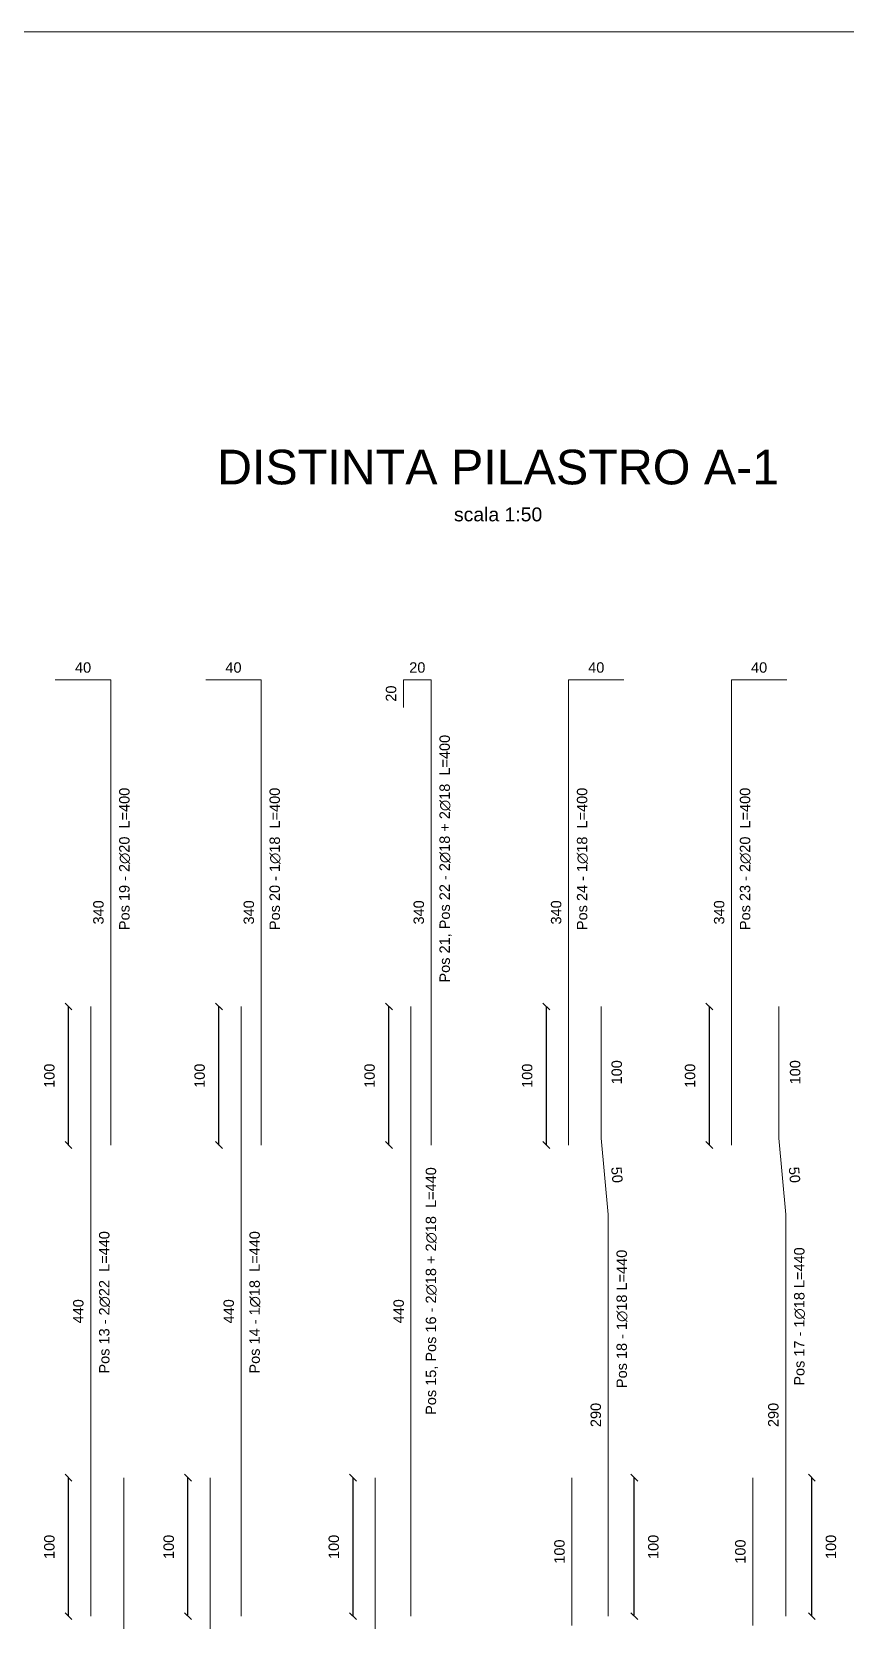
# Model space of a CAD drawing. Header units: millimetres. Extents: x -455371 to 117772, y -78417 to 116564.
# Drawn here: x -341797 to -335922, y 58753 to 70223 of the extents above; entities that cross this region are included whole.
import ezdxf

# ---------------------------------------------------------------- set-up
doc = ezdxf.new("R2010")
doc.units = ezdxf.units.MM
doc.layers.get('0').update_dxf_attribs({"color": 255})
for name, color, linetype, lineweight in [('armature', 5, 'Continuous', 18), ('quote', 5, 'Continuous', 15), ('Scritte', 7, 'Continuous', 15)]:
    doc.layers.add(name, color=color, linetype=linetype, lineweight=lineweight)
doc.styles.get("Standard").update_dxf_attribs({"font": 'arial.ttf'})
doc.dimstyles.new('per distinte 1 a 50', dxfattribs={"dimtxt": 75, "dimasz": 150, "dimexe": 0.18, "dimexo": 250, "dimgap": 50, "dimtad": 1, "dimdec": 0, "dimlfac": 0.1, "dimzin": 0, "dimdsep": 46, "dimtxsty": 'Standard', "dimblk": 'NONE', "dimcen": 0, "dimse1": 1, "dimse2": 1, "dimsd1": 1, "dimsd2": 1, "dimadec": 0, "dimazin": 0, "dimtfac": 1, "dimtdec": 0, "dimtix": 1, "dimtofl": 0, "dimtmove": 0, "dimatfit": 3, "dimldrblk": 'NONE', "dimfxl": 250, "dimfxlon": 1, "dimtolj": 1, "dimtzin": 0, "dimarcsym": 2})
doc.dimstyles.new('scala1 a 50', dxfattribs={"dimtxt": 75, "dimasz": 50, "dimexe": 0.18, "dimexo": 250, "dimgap": 100, "dimtad": 2, "dimdec": 0, "dimlfac": 0.1, "dimzin": 0, "dimdsep": 46, "dimtxsty": 'Standard', "dimblk": 'OBLIQUE', "dimcen": -100, "dimadec": 0, "dimazin": 0, "dimtfac": 1, "dimtdec": 0, "dimtofl": 0, "dimtmove": 0, "dimatfit": 3, "dimfxl": 250, "dimfxlon": 1, "dimtolj": 1, "dimtzin": 0, "dimarcsym": 0})

# ---------------------------------------------------------------- blocks, each defined once
blk = doc.blocks.new('*D1431')
at = {"layer": 'Defpoints', "color": 0, "transparency": 16777216}
for p in [(-341132, 59789), (-341132, 55389), (-341132, 55389)]:
    blk.add_point(p, dxfattribs=at)
at = {"layer": 'quote', "color": 0, "transparency": 16777216, "insert": (-341220, 57589), "char_height": 75, "attachment_point": 5, "rotation": 90}
blk.add_mtext('\\A1;440', dxfattribs=at)
blk = doc.blocks.new('_None')
blk = doc.blocks.new('*D1434')
at = {"layer": 'Defpoints', "color": 0, "transparency": 16777216}
for p in [(-341372, 63189), (-341372, 58789), (-341372, 58789)]:
    blk.add_point(p, dxfattribs=at)
at = {"layer": 'quote', "color": 0, "transparency": 16777216, "insert": (-341461, 60989), "char_height": 75, "attachment_point": 5, "rotation": 90}
blk.add_mtext('\\A1;440', dxfattribs=at)
blk = doc.blocks.new('*D1435')
at = {"layer": 'Defpoints', "color": 0, "transparency": 16777216}
for p in [(-337639, 61693), (-337639, 58789), (-337639, 58789)]:
    blk.add_point(p, dxfattribs=at)
at = {"layer": 'quote', "color": 0, "transparency": 16777216, "insert": (-337728, 60241), "char_height": 75, "attachment_point": 5, "rotation": 90}
blk.add_mtext('\\A1;290', dxfattribs=at)
blk = doc.blocks.new('*D1436')
at = {"layer": 'Defpoints', "color": 0, "transparency": 16777216}
for p in [(-337689, 62239), (-337689, 62239), (-337639, 61693)]:
    blk.add_point(p, dxfattribs=at)
at = {"layer": 'quote', "color": 0, "transparency": 16777216, "insert": (-337576, 61974), "char_height": 75, "attachment_point": 5, "rotation": 275.2326}
blk.add_mtext('\\A1;50', dxfattribs=at)
blk = doc.blocks.new('*D1437')
at = {"layer": 'Defpoints', "color": 0, "transparency": 16777216}
for p in [(-337689, 63189), (-337488, 63189), (-337689, 62239)]:
    blk.add_point(p, dxfattribs=at)
at = {"layer": 'quote', "color": 0, "transparency": 16777216, "insert": (-337577, 62714), "char_height": 75, "attachment_point": 5, "rotation": 90}
blk.add_mtext('\\A1;100', dxfattribs=at)
blk = doc.blocks.new('*D1438')
at = {"layer": 'Defpoints', "color": 0, "transparency": 16777216}
for p in [(-341227, 65547), (-341227, 62189), (-341227, 62189)]:
    blk.add_point(p, dxfattribs=at)
at = {"layer": 'quote', "color": 0, "transparency": 16777216, "insert": (-341316, 63868), "char_height": 75, "attachment_point": 5, "rotation": 90}
blk.add_mtext('\\A1;340', dxfattribs=at)
blk = doc.blocks.new('*D1439')
at = {"layer": 'Defpoints', "color": 0, "transparency": 16777216}
for p in [(-337925, 65547), (-337925, 62189), (-337925, 62189)]:
    blk.add_point(p, dxfattribs=at)
at = {"layer": 'quote', "color": 0, "transparency": 16777216, "insert": (-338014, 63868), "char_height": 75, "attachment_point": 5, "rotation": 90}
blk.add_mtext('\\A1;340', dxfattribs=at)
blk = doc.blocks.new('*D1533')
at = {"layer": 'Defpoints', "color": 0, "transparency": 16777216}
for p in [(-336358, 61693), (-336358, 58789), (-336358, 58789)]:
    blk.add_point(p, dxfattribs=at)
at = {"layer": 'quote', "color": 0, "transparency": 16777216, "insert": (-336447, 60241), "char_height": 75, "attachment_point": 5, "rotation": 90}
blk.add_mtext('\\A1;290', dxfattribs=at)
blk = doc.blocks.new('*D1537')
at = {"layer": 'Defpoints', "color": 0, "transparency": 16777216}
for p in [(-336408, 62239), (-336408, 62239), (-336358, 61693)]:
    blk.add_point(p, dxfattribs=at)
at = {"layer": 'quote', "color": 0, "transparency": 16777216, "insert": (-336295, 61974), "char_height": 75, "attachment_point": 5, "rotation": 275.2326}
blk.add_mtext('\\A1;50', dxfattribs=at)
blk = doc.blocks.new('*D1538')
at = {"layer": 'Defpoints', "color": 0, "transparency": 16777216}
for p in [(-336408, 63189), (-336201, 63189), (-336408, 62239)]:
    blk.add_point(p, dxfattribs=at)
at = {"layer": 'quote', "color": 0, "transparency": 16777216, "insert": (-336290, 62714), "char_height": 75, "attachment_point": 5, "rotation": 90}
blk.add_mtext('\\A1;100', dxfattribs=at)
blk = doc.blocks.new('*D1534')
at = {"layer": 'Defpoints', "color": 0, "transparency": 16777216}
for p in [(-336750, 65547), (-336750, 62189), (-336750, 62189)]:
    blk.add_point(p, dxfattribs=at)
at = {"layer": 'quote', "color": 0, "transparency": 16777216, "insert": (-336838, 63868), "char_height": 75, "attachment_point": 5, "rotation": 90}
blk.add_mtext('\\A1;340', dxfattribs=at)
blk = doc.blocks.new('*D1543')
at = {"layer": 'Defpoints', "color": 0, "transparency": 16777216}
for p in [(-337901, 59789), (-337901, 58722), (-337901, 58722)]:
    blk.add_point(p, dxfattribs=at)
at = {"layer": 'quote', "color": 0, "transparency": 16777216, "insert": (-337990, 59255), "char_height": 75, "attachment_point": 5, "rotation": 90}
blk.add_mtext('\\A1;100', dxfattribs=at)
blk = doc.blocks.new('*D1544')
at = {"layer": 'Defpoints', "color": 0, "transparency": 16777216}
for p in [(-336596, 59789), (-336596, 58722), (-336596, 58722)]:
    blk.add_point(p, dxfattribs=at)
at = {"layer": 'quote', "color": 0, "transparency": 16777216, "insert": (-336685, 59255), "char_height": 75, "attachment_point": 5, "rotation": 90}
blk.add_mtext('\\A1;100', dxfattribs=at)
blk = doc.blocks.new('*D1545')
at = {"layer": 'Defpoints', "color": 0, "transparency": 16777216}
for p in [(-340511, 59789), (-340511, 55389), (-340511, 55389)]:
    blk.add_point(p, dxfattribs=at)
at = {"layer": 'quote', "color": 0, "transparency": 16777216, "insert": (-340599, 57589), "char_height": 75, "attachment_point": 5, "rotation": 90}
blk.add_mtext('\\A1;440', dxfattribs=at)
blk = doc.blocks.new('*D1547')
at = {"layer": 'Defpoints', "color": 0, "transparency": 16777216}
for p in [(-339319, 59789), (-339319, 55389), (-339319, 55389)]:
    blk.add_point(p, dxfattribs=at)
at = {"layer": 'quote', "color": 0, "transparency": 16777216, "insert": (-339408, 57589), "char_height": 75, "attachment_point": 5, "rotation": 90}
blk.add_mtext('\\A1;440', dxfattribs=at)
blk = doc.blocks.new('*D1552')
at = {"layer": 'Defpoints', "color": 0, "transparency": 16777216}
for p in [(-340288, 63189), (-340288, 58789), (-340288, 58789)]:
    blk.add_point(p, dxfattribs=at)
at = {"layer": 'quote', "color": 0, "transparency": 16777216, "insert": (-340376, 60989), "char_height": 75, "attachment_point": 5, "rotation": 90}
blk.add_mtext('\\A1;440', dxfattribs=at)
blk = doc.blocks.new('*D1553')
at = {"layer": 'Defpoints', "color": 0, "transparency": 16777216}
for p in [(-339061, 63189), (-339061, 58789), (-339061, 58789)]:
    blk.add_point(p, dxfattribs=at)
at = {"layer": 'quote', "color": 0, "transparency": 16777216, "insert": (-339150, 60989), "char_height": 75, "attachment_point": 5, "rotation": 90}
blk.add_mtext('\\A1;440', dxfattribs=at)
blk = doc.blocks.new('*D1554')
at = {"layer": 'Defpoints', "color": 0, "transparency": 16777216}
for p in [(-340142, 65547), (-340142, 62189), (-340142, 62189)]:
    blk.add_point(p, dxfattribs=at)
at = {"layer": 'quote', "color": 0, "transparency": 16777216, "insert": (-340231, 63868), "char_height": 75, "attachment_point": 5, "rotation": 90}
blk.add_mtext('\\A1;340', dxfattribs=at)
blk = doc.blocks.new('*D1555')
at = {"layer": 'Defpoints', "color": 0, "transparency": 16777216}
for p in [(-338916, 65547), (-338916, 62189), (-338916, 62189)]:
    blk.add_point(p, dxfattribs=at)
at = {"layer": 'quote', "color": 0, "transparency": 16777216, "insert": (-339005, 63868), "char_height": 75, "attachment_point": 5, "rotation": 90}
blk.add_mtext('\\A1;340', dxfattribs=at)
blk = doc.blocks.new('*D1556')
at = {"layer": 'Defpoints', "color": 0, "transparency": 16777216}
for p in [(-339116, 65547), (-338916, 65547), (-338916, 65547)]:
    blk.add_point(p, dxfattribs=at)
at = {"layer": 'quote', "color": 0, "transparency": 16777216, "insert": (-339016, 65635), "char_height": 75, "attachment_point": 5}
blk.add_mtext('\\A1;20', dxfattribs=at)
blk = doc.blocks.new('*D1557')
at = {"layer": 'Defpoints', "color": 0, "transparency": 16777216}
for p in [(-339116, 65547), (-339116, 65547), (-339116, 65347)]:
    blk.add_point(p, dxfattribs=at)
at = {"layer": 'quote', "color": 0, "transparency": 16777216, "insert": (-339205, 65447), "char_height": 75, "attachment_point": 5, "rotation": 90}
blk.add_mtext('\\A1;20', dxfattribs=at)
blk = doc.blocks.new('_Oblique')
at = {"color": 0, "linetype": 'ByBlock', "lineweight": -2}
blk.add_line((-0.5, -0.5), (0.5, 0.5), dxfattribs=at)
blk = doc.blocks.new('*D1610')
at = {"layer": 'Defpoints', "color": 0, "transparency": 16777216}
for p in [(-341532, 59789), (-341372, 59789), (-341372, 58789)]:
    blk.add_point(p, dxfattribs=at)
at = {"layer": 'quote', "color": 0, "lineweight": -2, "transparency": 16777216}
for p, q in [((-341532, 59789), (-341532, 59789)), ((-341532, 58789), (-341532, 59789)), ((-341532, 58789), (-341532, 58789))]:
    blk.add_line(p, q, dxfattribs=at)
at = {"layer": 'quote', "color": 0, "lineweight": -2, "transparency": 16777216, "xscale": 50, "yscale": 50, "zscale": 50}
for p, rotation in [((-341532, 59789), 90), ((-341532, 58789), 270)]:
    blk.add_blockref('_Oblique', p, dxfattribs=dict(at, rotation=rotation))
at = {"layer": 'quote', "color": 0, "transparency": 16777216, "insert": (-341670, 59289), "char_height": 75, "attachment_point": 5, "rotation": 90}
blk.add_mtext('\\A1;100', dxfattribs=at)
blk = doc.blocks.new('*D1611')
at = {"layer": 'Defpoints', "color": 0, "transparency": 16777216}
for p in [(-341532, 63189), (-341372, 63189), (-341372, 62189)]:
    blk.add_point(p, dxfattribs=at)
at = {"layer": 'quote', "color": 0, "lineweight": -2, "transparency": 16777216}
for p, q in [((-341532, 63189), (-341532, 63189)), ((-341532, 62189), (-341532, 63189)), ((-341532, 62189), (-341532, 62189))]:
    blk.add_line(p, q, dxfattribs=at)
at = {"layer": 'quote', "color": 0, "lineweight": -2, "transparency": 16777216, "xscale": 50, "yscale": 50, "zscale": 50}
for p, rotation in [((-341532, 63189), 90), ((-341532, 62189), 270)]:
    blk.add_blockref('_Oblique', p, dxfattribs=dict(at, rotation=rotation))
at = {"layer": 'quote', "color": 0, "transparency": 16777216, "insert": (-341670, 62689), "char_height": 75, "attachment_point": 5, "rotation": 90}
blk.add_mtext('\\A1;100', dxfattribs=at)
blk = doc.blocks.new('*D1612')
at = {"layer": 'Defpoints', "color": 0, "transparency": 16777216}
for p in [(-340671, 59789), (-340511, 59789), (-340511, 58789)]:
    blk.add_point(p, dxfattribs=at)
at = {"layer": 'quote', "color": 0, "lineweight": -2, "transparency": 16777216}
for p, q in [((-340671, 59789), (-340671, 59789)), ((-340671, 58789), (-340671, 59789)), ((-340671, 58789), (-340671, 58789))]:
    blk.add_line(p, q, dxfattribs=at)
at = {"layer": 'quote', "color": 0, "lineweight": -2, "transparency": 16777216, "xscale": 50, "yscale": 50, "zscale": 50}
for p, rotation in [((-340671, 59789), 90), ((-340671, 58789), 270)]:
    blk.add_blockref('_Oblique', p, dxfattribs=dict(at, rotation=rotation))
at = {"layer": 'quote', "color": 0, "transparency": 16777216, "insert": (-340809, 59289), "char_height": 75, "attachment_point": 5, "rotation": 90}
blk.add_mtext('\\A1;100', dxfattribs=at)
blk = doc.blocks.new('*D1613')
at = {"layer": 'Defpoints', "color": 0, "transparency": 16777216}
for p in [(-339479, 59789), (-339319, 59789), (-339319, 58789)]:
    blk.add_point(p, dxfattribs=at)
at = {"layer": 'quote', "color": 0, "lineweight": -2, "transparency": 16777216}
for p, q in [((-339479, 59789), (-339479, 59789)), ((-339479, 58789), (-339479, 59789)), ((-339479, 58789), (-339479, 58789))]:
    blk.add_line(p, q, dxfattribs=at)
at = {"layer": 'quote', "color": 0, "lineweight": -2, "transparency": 16777216, "xscale": 50, "yscale": 50, "zscale": 50}
for p, rotation in [((-339479, 59789), 90), ((-339479, 58789), 270)]:
    blk.add_blockref('_Oblique', p, dxfattribs=dict(at, rotation=rotation))
at = {"layer": 'quote', "color": 0, "transparency": 16777216, "insert": (-339618, 59289), "char_height": 75, "attachment_point": 5, "rotation": 90}
blk.add_mtext('\\A1;100', dxfattribs=at)
blk = doc.blocks.new('*D1614')
at = {"layer": 'Defpoints', "color": 0, "transparency": 16777216}
for p in [(-340447, 63189), (-340288, 63189), (-340288, 62189)]:
    blk.add_point(p, dxfattribs=at)
at = {"layer": 'quote', "color": 0, "lineweight": -2, "transparency": 16777216}
for p, q in [((-340447, 63189), (-340448, 63189)), ((-340447, 62189), (-340447, 63189)), ((-340447, 62189), (-340448, 62189))]:
    blk.add_line(p, q, dxfattribs=at)
at = {"layer": 'quote', "color": 0, "lineweight": -2, "transparency": 16777216, "xscale": 50, "yscale": 50, "zscale": 50}
for p, rotation in [((-340447, 63189), 90), ((-340447, 62189), 270)]:
    blk.add_blockref('_Oblique', p, dxfattribs=dict(at, rotation=rotation))
at = {"layer": 'quote', "color": 0, "transparency": 16777216, "insert": (-340586, 62689), "char_height": 75, "attachment_point": 5, "rotation": 90}
blk.add_mtext('\\A1;100', dxfattribs=at)
blk = doc.blocks.new('*D1615')
at = {"layer": 'Defpoints', "color": 0, "transparency": 16777216}
for p in [(-339221, 63189), (-339061, 63189), (-339061, 62189)]:
    blk.add_point(p, dxfattribs=at)
at = {"layer": 'quote', "color": 0, "lineweight": -2, "transparency": 16777216}
for p, q in [((-339221, 63189), (-339222, 63189)), ((-339221, 62189), (-339221, 63189)), ((-339221, 62189), (-339222, 62189))]:
    blk.add_line(p, q, dxfattribs=at)
at = {"layer": 'quote', "color": 0, "lineweight": -2, "transparency": 16777216, "xscale": 50, "yscale": 50, "zscale": 50}
for p, rotation in [((-339221, 63189), 90), ((-339221, 62189), 270)]:
    blk.add_blockref('_Oblique', p, dxfattribs=dict(at, rotation=rotation))
at = {"layer": 'quote', "color": 0, "transparency": 16777216, "insert": (-339360, 62689), "char_height": 75, "attachment_point": 5, "rotation": 90}
blk.add_mtext('\\A1;100', dxfattribs=at)
blk = doc.blocks.new('*D1616')
at = {"layer": 'Defpoints', "color": 0, "transparency": 16777216}
for p in [(-337639, 59789), (-337451, 59789), (-337639, 58789)]:
    blk.add_point(p, dxfattribs=at)
at = {"layer": 'quote', "color": 0, "lineweight": -2, "transparency": 16777216}
for p, q in [((-337451, 59789), (-337451, 59789)), ((-337451, 58789), (-337451, 59789)), ((-337451, 58789), (-337451, 58789))]:
    blk.add_line(p, q, dxfattribs=at)
at = {"layer": 'quote', "color": 0, "lineweight": -2, "transparency": 16777216, "xscale": 50, "yscale": 50, "zscale": 50}
for p, rotation in [((-337451, 59789), 90), ((-337451, 58789), 270)]:
    blk.add_blockref('_Oblique', p, dxfattribs=dict(at, rotation=rotation))
at = {"layer": 'quote', "color": 0, "transparency": 16777216, "insert": (-337313, 59289), "char_height": 75, "attachment_point": 5, "rotation": 90}
blk.add_mtext('\\A1;100', dxfattribs=at)
blk = doc.blocks.new('*D1617')
at = {"layer": 'Defpoints', "color": 0, "transparency": 16777216}
for p in [(-336358, 59789), (-336170, 59789), (-336358, 58789)]:
    blk.add_point(p, dxfattribs=at)
at = {"layer": 'quote', "color": 0, "lineweight": -2, "transparency": 16777216}
for p, q in [((-336170, 59789), (-336170, 59789)), ((-336170, 58789), (-336170, 59789)), ((-336170, 58789), (-336170, 58789))]:
    blk.add_line(p, q, dxfattribs=at)
at = {"layer": 'quote', "color": 0, "lineweight": -2, "transparency": 16777216, "xscale": 50, "yscale": 50, "zscale": 50}
for p, rotation in [((-336170, 59789), 90), ((-336170, 58789), 270)]:
    blk.add_blockref('_Oblique', p, dxfattribs=dict(at, rotation=rotation))
at = {"layer": 'quote', "color": 0, "transparency": 16777216, "insert": (-336032, 59289), "char_height": 75, "attachment_point": 5, "rotation": 90}
blk.add_mtext('\\A1;100', dxfattribs=at)
blk = doc.blocks.new('*D1618')
at = {"layer": 'Defpoints', "color": 0, "transparency": 16777216}
for p in [(-338085, 63189), (-337925, 63189), (-337925, 62189)]:
    blk.add_point(p, dxfattribs=at)
at = {"layer": 'quote', "color": 0, "lineweight": -2, "transparency": 16777216}
for p, q in [((-338085, 63189), (-338085, 63189)), ((-338085, 62189), (-338085, 63189)), ((-338085, 62189), (-338085, 62189))]:
    blk.add_line(p, q, dxfattribs=at)
at = {"layer": 'quote', "color": 0, "lineweight": -2, "transparency": 16777216, "xscale": 50, "yscale": 50, "zscale": 50}
for p, rotation in [((-338085, 63189), 90), ((-338085, 62189), 270)]:
    blk.add_blockref('_Oblique', p, dxfattribs=dict(at, rotation=rotation))
at = {"layer": 'quote', "color": 0, "transparency": 16777216, "insert": (-338223, 62689), "char_height": 75, "attachment_point": 5, "rotation": 90}
blk.add_mtext('\\A1;100', dxfattribs=at)
blk = doc.blocks.new('*D1619')
at = {"layer": 'Defpoints', "color": 0, "transparency": 16777216}
for p in [(-336909, 63189), (-336750, 63189), (-336750, 62189)]:
    blk.add_point(p, dxfattribs=at)
at = {"layer": 'quote', "color": 0, "lineweight": -2, "transparency": 16777216}
for p, q in [((-336909, 63189), (-336910, 63189)), ((-336909, 62189), (-336909, 63189)), ((-336909, 62189), (-336910, 62189))]:
    blk.add_line(p, q, dxfattribs=at)
at = {"layer": 'quote', "color": 0, "lineweight": -2, "transparency": 16777216, "xscale": 50, "yscale": 50, "zscale": 50}
for p, rotation in [((-336909, 63189), 90), ((-336909, 62189), 270)]:
    blk.add_blockref('_Oblique', p, dxfattribs=dict(at, rotation=rotation))
at = {"layer": 'quote', "color": 0, "transparency": 16777216, "insert": (-337048, 62689), "char_height": 75, "attachment_point": 5, "rotation": 90}
blk.add_mtext('\\A1;100', dxfattribs=at)
blk = doc.blocks.new('*D2488')
at = {"layer": 'Defpoints', "color": 0, "transparency": 16777216}
for p in [(-336750, 65547), (-336750, 65547), (-336350, 65547)]:
    blk.add_point(p, dxfattribs=at)
at = {"layer": 'quote', "color": 0, "transparency": 16777216, "insert": (-336550, 65635), "char_height": 75, "attachment_point": 5}
blk.add_mtext('\\A1;40', dxfattribs=at)
blk = doc.blocks.new('*D2489')
at = {"layer": 'Defpoints', "color": 0, "transparency": 16777216}
for p in [(-337925, 65547), (-337925, 65547), (-337525, 65547)]:
    blk.add_point(p, dxfattribs=at)
at = {"layer": 'quote', "color": 0, "transparency": 16777216, "insert": (-337725, 65635), "char_height": 75, "attachment_point": 5}
blk.add_mtext('\\A1;40', dxfattribs=at)
blk = doc.blocks.new('*D2490')
at = {"layer": 'Defpoints', "color": 0, "transparency": 16777216}
for p in [(-340542, 65547), (-340142, 65547), (-340142, 65547)]:
    blk.add_point(p, dxfattribs=at)
at = {"layer": 'quote', "color": 0, "transparency": 16777216, "insert": (-340342, 65635), "char_height": 75, "attachment_point": 5}
blk.add_mtext('\\A1;40', dxfattribs=at)
blk = doc.blocks.new('*D2491')
at = {"layer": 'Defpoints', "color": 0, "transparency": 16777216}
for p in [(-341627, 65547), (-341227, 65547), (-341227, 65547)]:
    blk.add_point(p, dxfattribs=at)
at = {"layer": 'quote', "color": 0, "transparency": 16777216, "insert": (-341427, 65635), "char_height": 75, "attachment_point": 5}
blk.add_mtext('\\A1;40', dxfattribs=at)

msp = doc.modelspace()

# ---------------------------------------------------------------- linework, layer by layer
at = {"layer": 'armature'}
for p, q in [((-337689.4, 63188.5), (-337689.4, 62238.5)), ((-336408.3, 63188.5), (-336408.3, 62238.5)), ((-337689.4, 62238.5), (-337639.4, 61688.5)), ((-336408.3, 62238.5), (-336358.3, 61688.5)), ((-337639.4, 61688.5), (-337639.4, 58788.5)), ((-336358.3, 61688.5), (-336358.3, 58788.5)), ((-337901.4, 58721.6), (-337901.4, 59788.5)), ((-336596.3, 58721.6), (-336596.3, 59788.5))]:
    msp.add_line(p, q, dxfattribs=at)
for points in [[(-341227.3, 65546.5), (-341427.3, 65546.5), (-341627.3, 65546.5)], [(-341227.3, 65546.5), (-341227.3, 62188.5)], [(-340142.5, 65546.5), (-340342.5, 65546.5), (-340542.5, 65546.5)], [(-340142.5, 65546.5), (-340142.5, 62188.5)], [(-338916.4, 65546.5), (-339116.4, 65546.5), (-339116.4, 65346.5)], [(-338916.4, 65546.5), (-338916.4, 62188.5)], [(-337925.2, 65546.5), (-337925.2, 62188.5)], [(-337925.2, 65546.5), (-337725.2, 65546.5), (-337525.2, 65546.5)], [(-336749.7, 65546.5), (-336749.7, 62188.5)], [(-336749.7, 65546.5), (-336549.7, 65546.5), (-336349.7, 65546.5)], [(-341372.3, 58788.5), (-341372.3, 63188.5)], [(-340287.6, 63188.5), (-340287.6, 58788.5)], [(-339061.5, 63188.5), (-339061.5, 58788.5)], [(-341132, 59788.5), (-341132, 55388.5)], [(-340511, 59788.5), (-340511, 55388.5)], [(-339319.4, 59788.5), (-339319.4, 55388.5)]]:
    msp.add_lwpolyline(points, dxfattribs=at)
at = {"layer": 'quote'}
msp.add_lwpolyline([(-348520.9, 70223.3), (-296872.7, 70223.3), (-296872.7, 47890.5), (-348520.9, 47890.5)], close=True, dxfattribs=at)

# ---------------------------------------------------------------- texts
at = {"layer": 'Scritte', "insert": (-340761.5, 67207), "char_height": 250, "attachment_point": 1}
msp.add_mtext_dynamic_manual_height_columns('\\pxqc;DISTINTA PILASTRO A-1\\P{\\H0.4x;scala 1:50}', width=4656.897, gutter_width=12.5, heights=[0], dxfattribs=at)
at = {"layer": 'Scritte', "char_height": 75, "rotation": 90}
for s, width, heights, insert, attachment_point in [('\\pxt16;Pos 21, Pos 22 - 2∅18 + 2∅18  L=400', 1833.79, [0], (-338855.9, 63361.8), 1), ('Pos 19 - 2∅20  L=400', 1233.302, [0], (-341166.8, 63740.1), 1), ('Pos 20 - 1∅18  L=400', 1233.302, [0], (-340082, 63740.1), 1), ('Pos 24 - 1∅18  L=400', 1233.302, [0], (-337864.7, 63740.1), 1), ('Pos 23 - 2∅20  L=400', 1233.302, [0], (-336689.2, 63740.1), 1), ('Pos 15, Pos 16 - 2∅18 + 2∅18  L=440', 1872.833, [92.6], (-338866.3, 60241.6), 7), ('Pos 13 - 2∅22  L=440', 1233.302, [0], (-341311.9, 60539.9), 1), ('Pos 14 - 1∅18  L=440', 1102.538, [0], (-340227.1, 60539.9), 1), ('Pos 18 - 1∅18 L=440 ', 1136.46, [0], (-337578.9, 60435), 1), ('Pos 17 - 1∅18 L=440 ', 1136.46, [0], (-336297.8, 60452.6), 1)]:
    msp.add_mtext_dynamic_manual_height_columns(s, width=width, gutter_width=12.5, heights=heights, dxfattribs=dict(at, insert=insert, attachment_point=attachment_point))

# ---------------------------------------------------------------- dimensions: what is measured, and where the dimension line sits
at = {"layer": 'quote'}
for p1, p2, picture, middle in [((-341627.3, 65546.5), (-341227.3, 65546.5), '*D2491', (-341427.3, 65634.8)), ((-340542.5, 65546.5), (-340142.5, 65546.5), '*D2490', (-340342.5, 65634.8)), ((-339116.4, 65546.5), (-338916.4, 65546.5), '*D1556', (-339016.4, 65634.8)), ((-337525.2, 65546.5), (-337925.2, 65546.5), '*D2489', (-337725.2, 65634.8)), ((-336349.7, 65546.5), (-336749.7, 65546.5), '*D2488', (-336549.7, 65634.8)), ((-339116.4, 65346.5), (-339116.4, 65546.5), '*D1557', (-339204.7, 65446.5))]:
    dim = msp.add_aligned_dim(p1=p1, p2=p2, distance=0, dimstyle='per distinte 1 a 50', dxfattribs=at)
    dim.commit()
    dim.dimension.update_dxf_attribs({"geometry": picture, "text_midpoint": middle})
for base, p1, p2, text, picture, middle in [((-341227.3, 62188.5), (-341227.3, 65546.5), (-341227.3, 62188.5), '340', '*D1438', (-341315.6, 63867.5)), ((-340142.5, 62188.5), (-340142.5, 65546.5), (-340142.5, 62188.5), '340', '*D1554', (-340230.8, 63867.5)), ((-338916.4, 62188.5), (-338916.4, 65546.5), (-338916.4, 62188.5), '340', '*D1555', (-339004.7, 63867.5)), ((-337925.2, 62188.5), (-337925.2, 65546.5), (-337925.2, 62188.5), '340', '*D1439', (-338013.5, 63867.5)), ((-336749.7, 62188.5), (-336749.7, 65546.5), (-336749.7, 62188.5), '340', '*D1534', (-336838, 63867.5)), ((-337901.4, 58721.5), (-337901.4, 59788.5), (-337901.4, 58721.5), '100', '*D1543', (-337989.7, 59255)), ((-336596.3, 58721.5), (-336596.3, 59788.5), (-336596.3, 58721.5), '100', '*D1544', (-336684.6, 59255))]:
    dim = msp.add_linear_dim(base=base, p1=p1, p2=p2, angle=90, text=text, dimstyle='per distinte 1 a 50', dxfattribs=at)
    dim.commit()
    dim.dimension.update_dxf_attribs({"geometry": picture, "text_midpoint": middle})
for base, p1, p2, dimstyle, picture, middle in [((-341532.2, 63188.5), (-341372.3, 62188.5), (-341372.3, 63188.5), 'scala1 a 50', '*D1611', (-341670.5, 62688.5)), ((-340447.4, 63188.5), (-340287.6, 62188.5), (-340287.6, 63188.5), 'scala1 a 50', '*D1614', (-340585.7, 62688.5)), ((-339221.3, 63188.5), (-339061.5, 62188.5), (-339061.5, 63188.5), 'scala1 a 50', '*D1615', (-339359.6, 62688.5)), ((-338085, 63188.5), (-337925.2, 62188.5), (-337925.2, 63188.5), 'scala1 a 50', '*D1618', (-338223.3, 62688.5)), ((-336909.5, 63188.5), (-336749.7, 62188.5), (-336749.7, 63188.5), 'scala1 a 50', '*D1619', (-337047.8, 62688.5)), ((-341372.3, 58788.5), (-341372.3, 63188.5), (-341372.3, 58788.5), 'per distinte 1 a 50', '*D1434', (-341460.6, 60988.5)), ((-340287.6, 58788.5), (-340287.6, 63188.5), (-340287.6, 58788.5), 'per distinte 1 a 50', '*D1552', (-340375.9, 60988.5)), ((-339061.5, 58788.5), (-339061.5, 63188.5), (-339061.5, 58788.5), 'per distinte 1 a 50', '*D1553', (-339149.8, 60988.5)), ((-337639.4, 58788.5), (-337639.4, 61692.6), (-337639.4, 58788.5), 'per distinte 1 a 50', '*D1435', (-337727.7, 60240.5)), ((-336358.3, 58788.5), (-336358.3, 61692.6), (-336358.3, 58788.5), 'per distinte 1 a 50', '*D1533', (-336446.6, 60240.5)), ((-341532.2, 59788.5), (-341372.3, 58788.5), (-341372.3, 59788.5), 'scala1 a 50', '*D1610', (-341670.5, 59288.5)), ((-341132, 55388.5), (-341132, 59788.5), (-341132, 55388.5), 'per distinte 1 a 50', '*D1431', (-341220.3, 57588.5)), ((-340670.8, 59788.5), (-340511, 58788.5), (-340511, 59788.5), 'scala1 a 50', '*D1612', (-340809.1, 59288.5)), ((-340511, 55388.5), (-340511, 59788.5), (-340511, 55388.5), 'per distinte 1 a 50', '*D1545', (-340599.3, 57588.5)), ((-339479.3, 59788.5), (-339319.4, 58788.5), (-339319.4, 59788.5), 'scala1 a 50', '*D1613', (-339617.6, 59288.5)), ((-339319.4, 55388.5), (-339319.4, 59788.5), (-339319.4, 55388.5), 'per distinte 1 a 50', '*D1547', (-339407.7, 57588.5)), ((-337451.3, 59788.5), (-337639.4, 58788.5), (-337639.4, 59788.5), 'scala1 a 50', '*D1616', (-337313, 59288.5)), ((-336170.2, 59788.5), (-336358.3, 58788.5), (-336358.3, 59788.5), 'scala1 a 50', '*D1617', (-336031.9, 59288.5))]:
    dim = msp.add_linear_dim(base=base, p1=p1, p2=p2, angle=90, dimstyle=dimstyle, dxfattribs=at)
    dim.commit()
    dim.dimension.update_dxf_attribs({"geometry": picture, "text_midpoint": middle})
for base, p1, p2, picture, middle in [((-337488.4, 63188.5), (-337689.4, 62238.5), (-337689.4, 63188.5), '*D1437', (-337488.4, 62713.5)), ((-336201.3, 63188.5), (-336408.3, 62238.5), (-336408.3, 63188.5), '*D1538', (-336201.3, 62713.5))]:
    dim = msp.add_linear_dim(base=base, p1=p1, p2=p2, angle=90, text='100', dimstyle='per distinte 1 a 50', dxfattribs=at)
    dim.commit()
    dim.dimension.update_dxf_attribs({"geometry": picture, "text_midpoint": middle, "dimtype": 160})
for p1, p2, picture, middle in [((-337639.4, 61692.6), (-337689.4, 62238.5), '*D1436', (-337576.5, 61973.6)), ((-336358.3, 61692.6), (-336408.3, 62238.5), '*D1537', (-336295.4, 61973.6))]:
    dim = msp.add_aligned_dim(p1=p1, p2=p2, distance=0, text='50', dimstyle='per distinte 1 a 50', dxfattribs=at)
    dim.commit()
    dim.dimension.update_dxf_attribs({"geometry": picture, "text_midpoint": middle})

doc.saveas('drawing.dxf')
